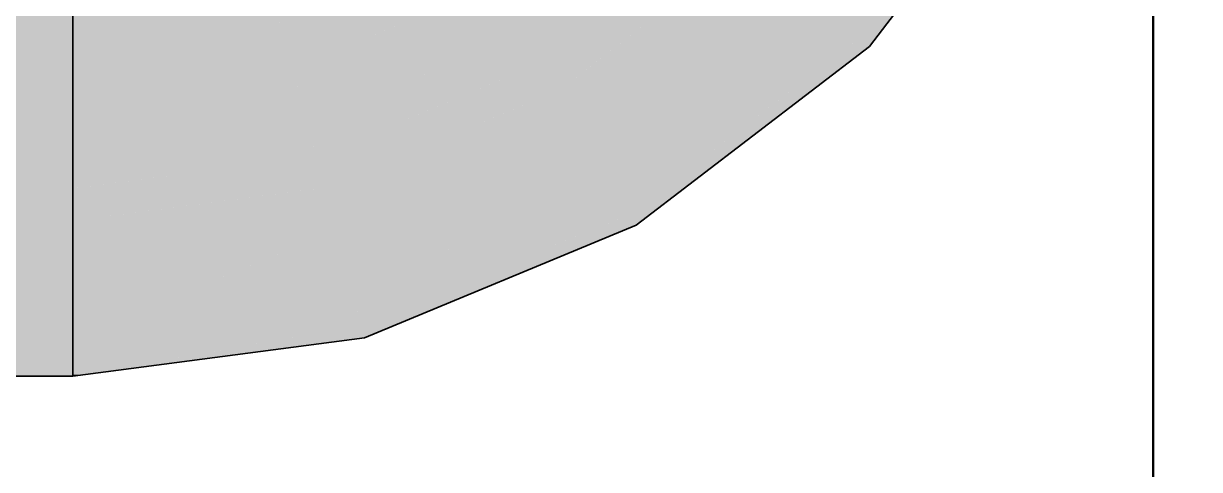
# Model space of a CAD drawing. Extents: x 0 to 756, y -25 to 420.
# Drawn here: x 379.46 to 387.6, y 305.99 to 309.08 of the extents above; entities that cross this region are included whole.
import ezdxf
from ezdxf.lldxf.tags import DXFTag

# ---------------------------------------------------------------- set-up
doc = ezdxf.new("R2010")
doc.units = 0
doc.layers.get('0').update_dxf_attribs({"lineweight": 25})
for name, color, linetype, lineweight in [('A_Aussenwand', 7, 'Continuous', 25), ('ALLGEMEIN01', 7, 'Continuous', 13), ('WAND_HOLZ_TRAGEND', 7, 'Continuous', 13)]:
    doc.layers.add(name, color=color, linetype=linetype, lineweight=lineweight)
for name, color, linetype, lineweight, true_color in [('L_Aussenluft', 7, 'Continuous', 35, 0x66ff33), ('L_Aussenluft-Shading', 7, 'Continuous', 35, 0x66ff33), ('L_Schalldaempfer', 7, 'Continuous', 35, 0xababab), ('L_Schalldaempfer-Shading', 7, 'Continuous', 35, 0xababab)]:
    doc.layers.add(name, color=color, linetype=linetype, lineweight=lineweight, true_color=true_color)
tags = doc.linetypes.add('STRICHPUNKT2', pattern=[12.7, 6.35, -3.175, 0, -3.175]).pattern_tags.tags
tags[10:11] = [DXFTag(74, 4), DXFTag(75, 0), DXFTag(340, '0'), DXFTag(46, 0.0), DXFTag(50, 0.0), DXFTag(44, 0.0), DXFTag(45, 0.0)]
tags[8:9] = [DXFTag(74, 4), DXFTag(75, 0), DXFTag(340, '0'), DXFTag(46, 0.0), DXFTag(50, 0.0), DXFTag(44, 0.0), DXFTag(45, 0.0)]
tags[6:7] = [DXFTag(74, 4), DXFTag(75, 0), DXFTag(340, '0'), DXFTag(46, 0.0), DXFTag(50, 0.0), DXFTag(44, 0.0), DXFTag(45, 0.0)]
tags[4:5] = [DXFTag(74, 4), DXFTag(75, 0), DXFTag(340, '0'), DXFTag(46, 0.0), DXFTag(50, 0.0), DXFTag(44, 0.0), DXFTag(45, 0.0)]

# ---------------------------------------------------------------- blocks, each defined once
blk = doc.blocks.new('Shading-A0T78OPFOY', base_point=(356.7994, 305.6841))
at = {"layer": 'L_Schalldaempfer-Shading', "color": 253, "true_color": 0xaaaaaa}
for points in [[(378.7994, 308.56), (379.7994, 308.56), (378.7994, 309.2329)], [(379.7994, 308.56), (378.7994, 309.2329), (379.7994, 309.2329)]]:
    blk.add_solid(points, dxfattribs=at)
at = {"layer": 'L_Schalldaempfer-Shading', "color": 253, "true_color": 0xa4a4a4}
for points in [[(378.7994, 308.4524), (379.7994, 308.4524), (378.7994, 308.56)], [(379.7994, 308.4524), (378.7994, 308.56), (379.7994, 308.56)], [(378.7994, 307.933), (379.7994, 307.933), (378.7994, 308.4524)], [(379.7994, 307.933), (378.7994, 308.4524), (379.7994, 308.4524)]]:
    blk.add_solid(points, dxfattribs=at)
at = {"layer": 'L_Schalldaempfer-Shading', "color": 253, "true_color": 0x999999}
for points in [[(378.7994, 307.7092), (379.7994, 307.7092), (378.7994, 307.933)], [(379.7994, 307.7092), (378.7994, 307.933), (379.7994, 307.933)], [(378.7994, 307.3945), (379.7994, 307.3945), (378.7994, 307.7092)], [(379.7994, 307.3945), (378.7994, 307.7092), (379.7994, 307.7092)]]:
    blk.add_solid(points, dxfattribs=at)
at = {"layer": 'L_Schalldaempfer-Shading', "color": 252, "true_color": 0x898989}
for points in [[(378.7994, 307.0367), (379.7994, 307.0367), (378.7994, 307.3945)], [(379.7994, 307.0367), (378.7994, 307.3945), (379.7994, 307.3945)], [(378.7994, 306.9813), (379.7994, 306.9813), (378.7994, 307.0367)], [(379.7994, 306.9813), (378.7994, 307.0367), (379.7994, 307.0367)]]:
    blk.add_solid(points, dxfattribs=at)
at = {"layer": 'L_Schalldaempfer-Shading', "color": 8, "true_color": 0x767676}
for points in [[(378.7994, 306.7215), (379.7994, 306.7215), (378.7994, 306.9813)], [(379.7994, 306.7215), (378.7994, 306.9813), (379.7994, 306.9813)]]:
    blk.add_solid(points, dxfattribs=at)
at = {"layer": 'L_Schalldaempfer-Shading', "color": 251, "true_color": 0x606060}
for points in [[(378.7994, 306.6425), (379.7994, 306.6425), (378.7994, 306.7215)], [(379.7994, 306.6425), (378.7994, 306.7215), (379.7994, 306.7215)], [(378.7994, 306.6329), (379.7994, 306.6329), (378.7994, 306.6425)], [(379.7994, 306.6329), (378.7994, 306.6425), (379.7994, 306.6425)]]:
    blk.add_solid(points, dxfattribs=at)
blk = doc.blocks.new('Shading-A0T78OPHOY', base_point=(380.4723, 311.9215))
at = {"layer": 'L_Aussenluft-Shading', "color": 76, "true_color": 0x39901c}
for points in [[(385.3629, 308.9802), (385.2522, 308.9802), (386.5544, 310.533)], [(385.2522, 308.9802), (386.5544, 310.533), (386.4437, 310.533)], [(385.3148, 308.9175), (385.1705, 308.9175), (385.2522, 308.9802)], [(385.3148, 308.9175), (385.3629, 308.9802), (385.2522, 308.9802)], [(383.7994, 307.7547), (383.6551, 307.7547), (385.3148, 308.9175)], [(383.6551, 307.7547), (385.3148, 308.9175), (385.1705, 308.9175)], [(383.6994, 307.6779), (383.4699, 307.6779), (383.6551, 307.7547)], [(383.6994, 307.6779), (383.7994, 307.7547), (383.6551, 307.7547)], [(383.2542, 307.4935), (383.0246, 307.4935), (383.6994, 307.6779)], [(383.0246, 307.4935), (383.6994, 307.6779), (383.4699, 307.6779)], [(382.3858, 307.1338), (382.1562, 307.1338), (383.0246, 307.4935)], [(382.3858, 307.1338), (383.2542, 307.4935), (383.0246, 307.4935)], [(382.0248, 306.9843), (381.7953, 306.9843), (382.3858, 307.1338)], [(381.7953, 306.9843), (382.3858, 307.1338), (382.1562, 307.1338)], [(380.888, 306.8246), (380.582, 306.8246), (381.7953, 306.9843)], [(381.8182, 306.8987), (381.309, 306.8987), (381.7953, 306.9843)], [(381.8182, 306.8987), (382.0248, 306.9843), (381.7953, 306.9843)], [(379.7994, 306.6329), (381.8182, 306.8987), (381.309, 306.8987)], [(379.854, 306.6425), (379.7994, 306.6425), (380.888, 306.8246)], [(379.7994, 306.6425), (380.888, 306.8246), (380.582, 306.8246)], [(380.139, 306.7215), (379.7994, 306.7215), (380.582, 306.8246)], [(379.7994, 306.6425), (380.139, 306.7215), (379.7994, 306.7215)], [(379.7994, 306.6329), (379.854, 306.6425), (379.7994, 306.6425)]]:
    blk.add_solid(points, dxfattribs=at)
at = {"layer": 'L_Aussenluft-Shading', "color": 72, "true_color": 0x5be42d}
for points in [[(383.4137, 308.8038), (383.0494, 308.8038), (384.2871, 309.4739)], [(383.0494, 308.8038), (384.2871, 309.4739), (383.9227, 309.4739)], [(383.6739, 308.61), (383.1613, 308.61), (384.5414, 309.2757)], [(383.1613, 308.61), (384.5414, 309.2757), (384.0288, 309.2757)], [(383.1613, 308.61), (382.5817, 308.61), (383.0494, 308.8038)], [(383.1613, 308.61), (383.4137, 308.8038), (383.0494, 308.8038)], [(382.503, 308.3374), (381.9234, 308.3374), (383.1613, 308.61)], [(381.9234, 308.3374), (383.1613, 308.61), (382.5817, 308.61)], [(383.3186, 308.3374), (382.5031, 308.3374), (383.1613, 308.61)], [(383.3186, 308.3374), (383.6739, 308.61), (383.1613, 308.61)], [(382.2815, 308.2456), (381.7018, 308.2456), (381.9234, 308.3374)], [(382.2815, 308.2456), (382.503, 308.3374), (381.9234, 308.3374)], [(383.0969, 308.2456), (382.2815, 308.2456), (383.3186, 308.3374)], [(382.2815, 308.2456), (383.3186, 308.3374), (382.5031, 308.3374)], [(382.0613, 308.1544), (381.4817, 308.1544), (382.2815, 308.2456)], [(381.4817, 308.1544), (382.2815, 308.2456), (381.7018, 308.2456)], [(382.7852, 308.1165), (381.9698, 308.1165), (382.2815, 308.2456)], [(382.7852, 308.1165), (383.0969, 308.2456), (382.2815, 308.2456)], [(381.5396, 307.9383), (379.8402, 307.9383), (381.4817, 308.1544)], [(381.5396, 307.9383), (382.0613, 308.1544), (381.4817, 308.1544)], [(382.3551, 307.9383), (381.5396, 307.9383), (382.7852, 308.1165)], [(381.5396, 307.9383), (382.7852, 308.1165), (381.9698, 308.1165)], [(381.601, 307.7092), (379.7994, 307.7092), (381.5396, 307.9383)], [(381.4988, 307.933), (379.7994, 307.933), (381.5396, 307.9383)], [(379.7994, 307.933), (381.5396, 307.9383), (379.8402, 307.9383)], [(379.7994, 307.7092), (381.4988, 307.933), (379.7994, 307.933)], [(381.6211, 307.6343), (382.3551, 307.9383), (381.5396, 307.9383)], [(381.6211, 307.6343), (379.7994, 307.6343), (381.601, 307.7092)], [(379.7994, 307.6343), (381.601, 307.7092), (379.7994, 307.7092)], [(379.7994, 307.3945), (381.6211, 307.6343), (379.7994, 307.6343)]]:
    blk.add_solid(points, dxfattribs=at)
at = {"layer": 'L_Aussenluft-Shading', "color": 70, "true_color": 0x65fd32}
for points in [[(381.3194, 308.7601), (382.6785, 309.3231), (381.1686, 309.3231)], [(381.3194, 308.7601), (379.7994, 308.7601), (381.1927, 309.2329)], [(379.7994, 308.7601), (381.1927, 309.2329), (379.7994, 309.2329)], [(379.7994, 308.56), (381.3194, 308.7601), (379.7994, 308.7601)]]:
    blk.add_solid(points, dxfattribs=at)
at = {"layer": 'L_Aussenluft-Shading', "color": 70, "true_color": 0x62f531}
for points in [[(382.2636, 308.7601), (381.3194, 308.7601), (382.7359, 309.3468)], [(383.0494, 308.8038), (382.2988, 308.8038), (382.7359, 309.3468)], [(383.0494, 308.8038), (383.7571, 309.3468), (382.7359, 309.3468)], [(381.373, 308.56), (379.7994, 308.56), (381.3194, 308.7601)], [(381.4181, 308.3918), (382.2636, 308.7601), (381.3194, 308.7601)], [(381.9672, 308.3918), (381.4181, 308.3918), (382.2636, 308.7601)], [(381.9234, 308.3374), (383.0494, 308.8038), (382.2988, 308.8038)], [(381.4019, 308.4524), (379.7994, 308.4524), (381.373, 308.56)], [(379.7994, 308.4524), (381.373, 308.56), (379.7994, 308.56)], [(381.4181, 308.3918), (381.4019, 308.4524), (379.7994, 308.4524)], [(381.4181, 308.3918), (379.7994, 308.3918), (379.7994, 308.4524)], [(381.4817, 308.1544), (379.7994, 308.1544), (381.4181, 308.3918)], [(379.7994, 308.1544), (381.4181, 308.3918), (379.7994, 308.3918)], [(381.9234, 308.3374), (381.9672, 308.3918), (381.4181, 308.3918)], [(381.9234, 308.3374), (381.4327, 308.3374), (381.4181, 308.3918)], [(381.4817, 308.1544), (381.9234, 308.3374), (381.4327, 308.3374)], [(379.7994, 307.933), (381.4817, 308.1544), (379.7994, 308.1544)]]:
    blk.add_solid(points, dxfattribs=at)
at = {"layer": 'L_Aussenluft-Shading', "color": 72, "true_color": 0x51cc28}
for points in [[(384.6384, 308.8338), (383.9655, 308.8338), (384.5414, 309.2757)], [(384.6384, 308.8338), (385.0685, 309.1638), (384.5659, 309.1638)], [(383.9916, 308.3374), (383.3186, 308.3374), (384.6384, 308.8338)], [(383.3186, 308.3374), (384.6384, 308.8338), (383.9655, 308.8338)], [(383.4462, 308.1165), (382.7852, 308.1165), (383.3186, 308.3374)], [(383.5252, 307.9796), (383.9916, 308.3374), (383.3186, 308.3374)], [(383.1609, 307.8287), (382.0904, 307.8287), (382.7852, 308.1165)], [(382.9639, 307.9796), (383.4462, 308.1165), (382.7852, 308.1165)], [(383.5252, 307.9796), (382.9639, 307.9796), (383.4462, 308.1165)], [(383.1609, 307.8287), (383.5252, 307.9796), (382.9639, 307.9796)], [(382.6916, 307.6343), (381.6211, 307.6343), (383.1609, 307.8287)], [(381.6211, 307.6343), (383.1609, 307.8287), (382.0904, 307.8287)], [(381.0144, 307.3945), (379.7994, 307.3945), (381.6211, 307.6343)], [(381.728, 307.2352), (380.6115, 307.2352), (381.6211, 307.6343)], [(381.728, 307.2352), (382.6916, 307.6343), (381.6211, 307.6343)], [(380.1094, 307.0367), (379.7994, 307.0367), (381.0144, 307.3945)], [(379.7994, 307.0367), (381.0144, 307.3945), (379.7994, 307.3945)], [(380.054, 307.0148), (381.728, 307.2352), (380.6115, 307.2352)], [(380.054, 307.0148), (380.1094, 307.0367), (379.7994, 307.0367)], [(380.054, 307.0148), (379.7994, 307.0148), (379.7994, 307.0367)], [(379.7994, 306.9813), (380.054, 307.0148), (379.7994, 307.0148)]]:
    blk.add_solid(points, dxfattribs=at)
at = {"layer": 'L_Aussenluft-Shading', "color": 74, "true_color": 0x46af23}
for points in [[(385.2522, 308.9802), (384.8292, 308.9802), (385.0685, 309.1638)], [(385.2522, 308.9802), (385.3931, 309.1638), (385.0685, 309.1638)], [(385.0614, 308.8338), (384.6384, 308.8338), (385.2522, 308.9802)], [(384.6384, 308.8338), (385.2522, 308.9802), (384.8292, 308.9802)], [(384.3907, 308.3192), (383.9677, 308.3192), (384.6384, 308.8338)], [(384.3907, 308.3192), (385.0614, 308.8338), (384.6384, 308.8338)], [(383.9482, 307.9796), (383.5252, 307.9796), (384.3907, 308.3192)], [(383.5252, 307.9796), (384.3907, 308.3192), (383.9677, 308.3192)], [(383.6124, 307.8287), (383.1609, 307.8287), (383.5252, 307.9796)], [(383.6551, 307.7547), (383.9482, 307.9796), (383.5252, 307.9796)], [(383.0246, 307.4935), (382.3517, 307.4935), (383.1609, 307.8287)], [(383.0246, 307.4935), (383.6551, 307.7547), (383.1308, 307.7547)], [(383.6551, 307.7547), (383.1308, 307.7547), (383.6124, 307.8287)], [(383.1308, 307.7547), (383.6124, 307.8287), (383.1609, 307.8287)], [(382.401, 307.2352), (381.728, 307.2352), (383.0246, 307.4935)], [(381.728, 307.2352), (383.0246, 307.4935), (382.3517, 307.4935)], [(381.7871, 307.0148), (380.054, 307.0148), (381.728, 307.2352)], [(381.7953, 306.9843), (382.401, 307.2352), (381.728, 307.2352)], [(380.147, 306.9813), (379.7994, 306.9813), (380.054, 307.0148)], [(380.582, 306.8246), (379.7994, 306.8246), (380.147, 306.9813)], [(379.7994, 306.8246), (380.147, 306.9813), (379.7994, 306.9813)], [(380.1386, 306.9843), (381.7871, 307.0148), (380.054, 307.0148)], [(381.7953, 306.9843), (380.1386, 306.9843), (381.7871, 307.0148)], [(380.582, 306.8246), (381.7953, 306.9843), (380.1386, 306.9843)], [(379.7994, 306.7215), (380.582, 306.8246), (379.7994, 306.8246)]]:
    blk.add_solid(points, dxfattribs=at)
blk = doc.blocks.new('Referenz-A0T78OQ1OY')
at = {"layer": 'ALLGEMEIN01', "color": 0}
blk.add_line((387.2792, 38.4757), (387.2792, 384.5329), dxfattribs=at)
at = {"layer": 'WAND_HOLZ_TRAGEND', "color": 0, "lineweight": 50}
for p, q in [((387.2792, 391.5329), (387.2792, 31.4757)), ((387.2792, 225.775), (387.2792, 391.5329))]:
    blk.add_line(p, q, dxfattribs=at)
blk = doc.blocks.new('Wand-A0T78OQFOY', base_point=(387.2792, 31.4757))
at = {"color": 0, "linetype": 'ByBlock', "lineweight": -2, "ltscale": 0.25}
blk.add_line((387.2792, 384.5329), (387.2792, 296.5329), dxfattribs=at)
blk = doc.blocks.new('Telefonieschalldämpfer-A0T78P0ZOY', base_point=(355.7994, 305.6329))
at = {"color": 0, "linetype": 'ByBlock', "lineweight": -2, "ltscale": 0.35}
for p, q in [((379.7994, 310.3099), (379.7994, 308.156)), ((379.7994, 308.156), (379.7994, 306.6329)), ((378.7994, 306.6329), (379.7994, 306.6329))]:
    blk.add_line(p, q, dxfattribs=at)
blk = doc.blocks.new('Bogen-A0T78P13OY', base_point=(379.7994, 306.6329))
at = {"color": 0, "linetype": 'ByBlock', "lineweight": -2, "ltscale": 0.35}
for p, q in [((382.3108, 313.76), (382.3994, 314.4329)), ((382.488, 314.4329), (382.3994, 314.4329)), ((382.7477, 314.4329), (382.488, 314.4329)), ((383.1609, 314.4329), (382.7477, 314.4329)), ((383.6994, 314.4329), (383.1609, 314.4329)), ((384.3265, 314.4329), (383.6994, 314.4329)), ((384.9994, 314.4329), (384.3265, 314.4329)), ((385.6723, 314.4329), (384.9994, 314.4329)), ((386.2994, 314.4329), (385.6723, 314.4329)), ((386.8379, 314.4329), (386.2994, 314.4329)), ((387.2511, 314.4329), (386.8379, 314.4329)), ((387.5108, 314.4329), (387.2511, 314.4329)), ((387.3336, 312.4142), (387.5994, 314.4329)), ((387.5994, 314.4329), (387.5108, 314.4329)), ((382.0511, 313.1329), (382.3108, 313.76)), ((381.6379, 312.5945), (382.0511, 313.1329)), ((381.0994, 312.1813), (381.6379, 312.5945)), ((386.5544, 310.5329), (387.3336, 312.4142)), ((380.4723, 311.9215), (381.0994, 312.1813)), ((379.7994, 311.8329), (380.4723, 311.9215)), ((379.7994, 311.7444), (379.7994, 311.8329)), ((379.7994, 311.4846), (379.7994, 311.7444)), ((379.7994, 311.0714), (379.7994, 311.4846)), ((379.7994, 310.5329), (379.7994, 311.0714)), ((379.7994, 309.9059), (379.7994, 310.5329)), ((385.3148, 308.9175), (386.5544, 310.5329)), ((379.7994, 309.2329), (379.7994, 309.9059)), ((379.7994, 308.56), (379.7994, 309.2329)), ((383.6994, 307.6779), (385.3148, 308.9175)), ((379.7994, 307.9329), (379.7994, 308.56)), ((379.7994, 307.3945), (379.7994, 307.9329)), ((381.8182, 306.8987), (383.6994, 307.6779)), ((379.7994, 306.9813), (379.7994, 307.3945)), ((379.7994, 306.7215), (379.7994, 306.9813)), ((379.7994, 306.6329), (381.8182, 306.8987)), ((379.7994, 306.6329), (379.7994, 306.7215))]:
    blk.add_line(p, q, dxfattribs=at)
at = {"color": 0, "linetype": 'STRICHPUNKT2', "lineweight": 25, "ltscale": 0.25}
for p, q in [((384.8222, 313.0871), (384.9994, 314.4329)), ((384.3027, 311.8329), (384.8222, 313.0871)), ((383.4763, 310.756), (384.3027, 311.8329)), ((382.3994, 309.9296), (383.4763, 310.756)), ((381.1453, 309.4101), (382.3994, 309.9296)), ((379.7994, 309.2329), (381.1453, 309.4101))]:
    blk.add_line(p, q, dxfattribs=at)

msp = doc.modelspace()

# ---------------------------------------------------------------- block references
at = {"color": 8, "lineweight": 25, "ltscale": 0.25, "true_color": 0x808080}
msp.add_blockref('Referenz-A0T78OQ1OY', (0, 0), dxfattribs=at)
at = {"layer": 'A_Aussenwand', "ltscale": 0.25}
msp.add_blockref('Wand-A0T78OQFOY', (387.2792, 31.4757), dxfattribs=at)
at = {"layer": 'L_Aussenluft'}
msp.add_blockref('Shading-A0T78OPHOY', (380.4723, 311.9215), dxfattribs=at)
at = {"layer": 'L_Aussenluft', "ltscale": 0.35}
msp.add_blockref('Bogen-A0T78P13OY', (379.7994, 306.6329), dxfattribs=at)
at = {"layer": 'L_Schalldaempfer'}
msp.add_blockref('Shading-A0T78OPFOY', (356.7994, 305.6841), dxfattribs=at)
at = {"layer": 'L_Schalldaempfer', "ltscale": 0.35}
msp.add_blockref('Telefonieschalldämpfer-A0T78P0ZOY', (355.7994, 305.6329), dxfattribs=at)

doc.saveas('drawing.dxf')
